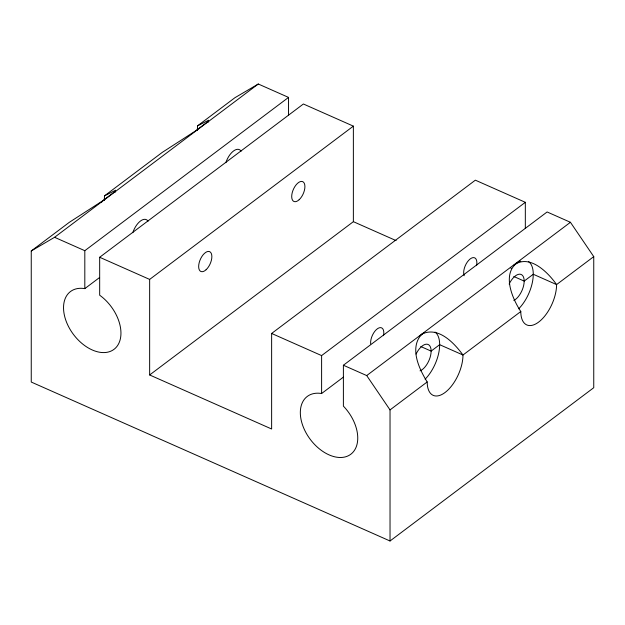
<?xml version="1.0" encoding="UTF-8"?>
<svg xmlns="http://www.w3.org/2000/svg" width="625" height="625" viewBox="0 0 625 625"><rect width="100%" height="100%" fill="white"/><g stroke="black" fill="none" stroke-linecap="round" stroke-linejoin="round"><path stroke-width="0.94" d="M519.227 261.5C500.953 272.039 511.875 297.922 520.797 311.516A29.398 14.609 -66.1 0 0 538.688 322.055A29.398 14.609 -66.1 0 0 556.586 284.586L593.75 256.625L570.43 222.289L547.109 211.961L343.391 365.242L343.391 406.125A36.18 23.438 53 0 1 349.328 455.227A36.18 23.438 53 0 1 304.18 429.109A36.18 23.438 53 0 1 321.609 393.523L321.609 355.594L525.328 202.312L475.352 180.172L271.633 333.453L271.633 429L149.648 374.961L149.648 279.414L353.367 126.133L303.391 103.992L99.672 257.273L99.672 295.203A36.18 23.438 53 0 1 115.75 347.805A36.18 23.438 53 0 1 68.734 326.977A36.18 23.438 53 0 1 84.812 288.625L84.812 250.695L288.539 97.406L258.289 84.008L234.969 97.68L197.531 125.852A28.945 14.383 -66.1 0 1 197.227 130.484M101.602 202.172L102.617 200.844L114.156 192.164L115.555 190.234L104.477 195.867A28.945 14.383 -66.1 0 1 104.172 200.5M104.477 195.867L162.289 152.367L195.672 130.828L207.211 122.148L208.609 120.219L197.531 125.852M419.781 335.992L424.086 332.812M513.383 265.562C528.984 253.227 547.812 272.062 556.586 284.586L533.266 274.258L524.18 281.094L513.812 276.5M593.75 256.625L593.75 387.703L390.031 540.992L31.25 382.047L31.25 250.961L69.242 222.375L102.617 200.844M31.25 250.961L54.57 237.297L258.289 84.008M84.812 288.625L99.586 277.508M149.648 374.961L353.367 221.672L353.367 126.133M321.609 393.523L343.375 377.141M343.391 365.242L366.711 375.57L570.43 222.289M390.031 540.992L390.031 409.906L427.195 381.945A29.398 14.609 -66.1 0 0 445.086 392.477A29.398 14.609 -66.1 0 0 462.984 355.016L520.797 311.516M207.211 122.148L208.727 121.852M114.156 192.164L115.68 191.867M520 261.055L520.797 261.406M510.734 268.023L511.531 268.375M353.367 221.672L396.109 240.609M420.766 346.516L431.125 351.102L439.664 344.68L462.984 355.016C454.07 342.836 438.195 326.008 421.766 334.148C409.234 347.82 418.867 368.539 427.195 381.945M54.57 237.297L84.812 250.695M99.672 257.273L149.648 279.414M271.633 333.453L321.609 355.594M366.711 375.57L390.031 409.906M525.328 202.312L525.328 228.57M288.539 97.406L288.539 114.914M464.164 275.727A10.852 5.398 -66.1 0 1 469.984 259.102A10.852 5.398 -66.1 0 1 476.57 265.664M370.664 343.836A10.852 5.398 -66.1 0 1 377.797 328.492A10.852 5.398 -66.1 0 1 383.516 335.68M132.797 232.687A14.469 7.195 -66.1 0 1 148.055 221.203M225.844 162.672A14.469 7.195 -66.1 0 1 241.102 151.188M509.141 284.055A14.469 7.195 -66.1 0 1 523.773 277.844A14.469 7.195 -66.1 0 1 513.836 300.508M528.664 261.648A29.398 14.609 -66.1 0 1 532.328 282.625A29.398 14.609 -66.1 0 1 518.703 308.797M435.062 332.078A29.398 14.609 -66.1 0 1 438.727 353.055A29.398 14.609 -66.1 0 1 425.102 379.219M416.086 354.062A14.469 7.195 -66.1 0 1 430.828 348.273A14.469 7.195 -66.1 0 1 420.039 370.859M299.172 199.695A10.852 5.398 -66.1 0 0 303.547 182.219A10.852 5.398 -66.1 0 0 292.203 192.758A10.852 5.398 -66.1 0 0 299.172 199.695M206.117 269.711A10.852 5.398 -66.1 0 0 210.5 252.234A10.852 5.398 -66.1 0 0 199.156 262.773A10.852 5.398 -66.1 0 0 206.117 269.711"/></g></svg>
